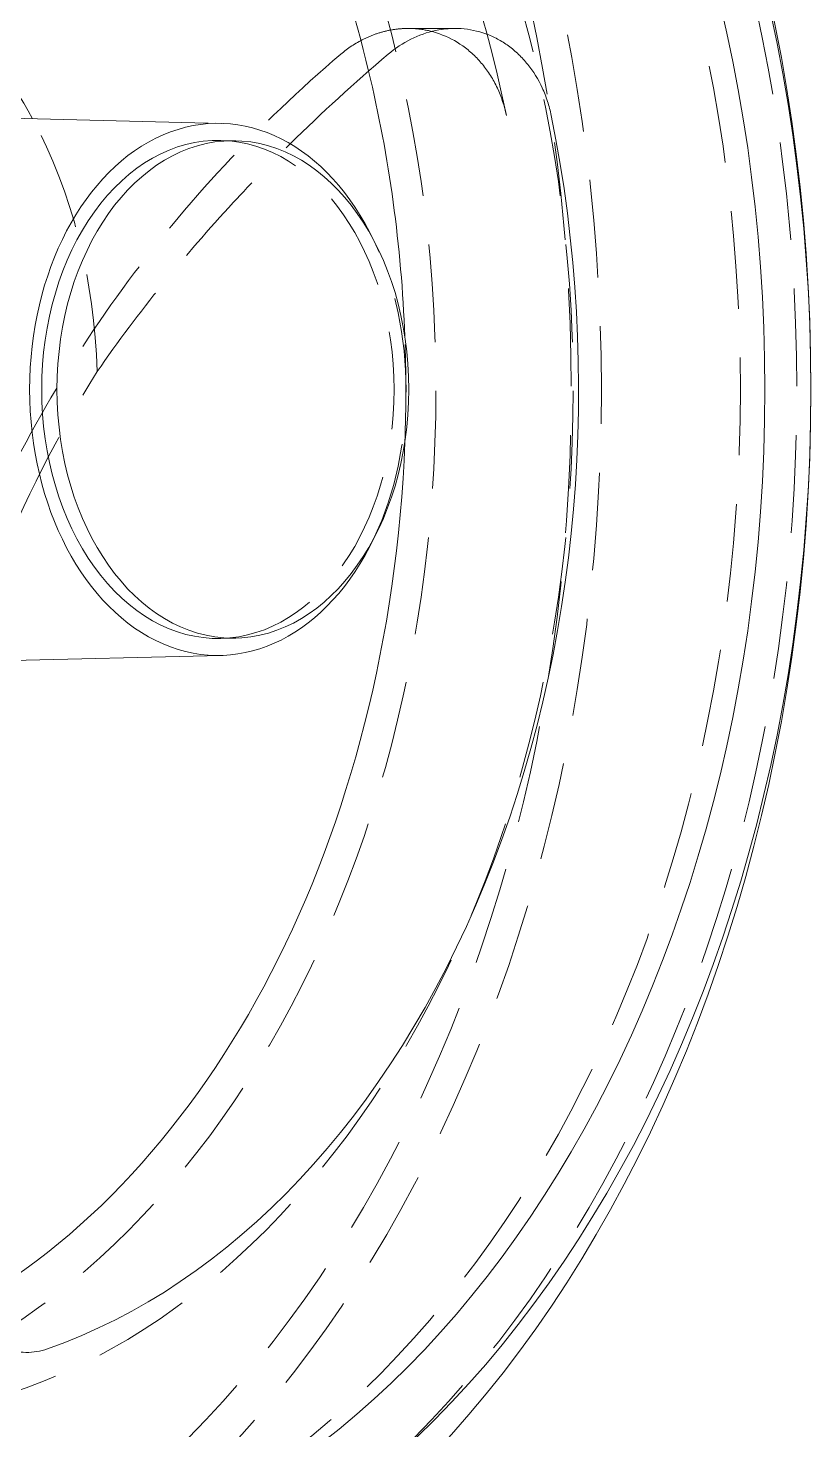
# Model space of a CAD drawing. Header units: millimetres. Extents: x -46397 to 283259, y -8690 to 23983.
# Drawn here: x -33629 to -33589, y 5251.6 to 5323.3 of the extents above; entities that cross this region are included whole.
import ezdxf

# ---------------------------------------------------------------- set-up
doc = ezdxf.new("R2010")
doc.units = ezdxf.units.MM
doc.linetypes.add('HIDDENX2', pattern=[0.75, 0.5, -0.25])

msp = doc.modelspace()

# ---------------------------------------------------------------- linework, layer by layer
at = {"color": 1, "linetype": 'HIDDENX2', "lineweight": 0, "ltscale": 10, "extrusion": (0, 1, 0)}
msp.add_line((-33609.62220624027, 5323.260690174126, -1.499105149169903), (-33607.22585815399, 5323.260712348037, -1.499105149169903), dxfattribs=at)
at = {"color": 2, "linetype": 'Continuous', "lineweight": 0, "ltscale": 10, "extrusion": (0, 1, 0)}
for p, q in [((-33619.1785508826, 5318.407953631427, -1.499105149169903), (-33641.84518056274, 5318.967359072801, -1.499105149169903)), ((-33618.42091683419, 5317.519425458758, -1.499105149169903), (-33619.18927716232, 5317.538388355078, -1.499105149169903)), ((-33618.4206815191, 5292.088782749382, -1.499105149169903), (-33619.18904149618, 5292.069805633469, -1.499105149169903)), ((-33619.1782991239, 5291.200240555775, -1.499105149169903), (-33641.84491844753, 5290.640415636294, -1.499105149169903))]:
    msp.add_line(p, q, dxfattribs=at)
at = {"color": 2, "linetype": 'Continuous', "lineweight": 0, "ltscale": 10}
for centre, major_axis, ratio, start_param, end_param in [((-33637.07172544468, 5304.803931523124, -1.499105149169903), (0.0006286148552983904, -67.93478260767084), 0.707106781171449, -1.570802869802909, 4.712382437376677), ((-33634.71824402425, 5304.803953300386, -1.499105149169903), (0.0005978171597160731, -64.60645726415213), 0.7071067811714491, -1.570802869802909, 4.712382437376677), ((-33634.71824402425, 5304.803953300386, -1.499105149169903), (0.0005670194641337552, -61.27813192063342), 0.7071067811714491, -1.570802869802909, 4.712382437376677), ((-33641.6355929709, 5304.80388929263, -1.499105149169903), (-0.0002110801748012036, 22.81158959885275), 0.7071067811764581, -0.9187853840559201, -0.5634688833778393), ((-33645.47856460763, 5304.803853732857, -1.499105149169903), (-0.000467689429365592, 50.54347826017788), 0.7071067811718525, -1.51741165535448, -1.242929291174159), ((-33619.34635747659, 5304.804095539689, -1.499105149169903), (-0.0001258985280978564, 13.60592941819576), 0.7071067811713728, -0.9805815234962107, 1.57078978378705), ((-33619.34635747659, 5304.804095539689, -1.499105149169903), (-0.0001178510530542021, 12.73623174165032), 0.7071067811718167, -0.01745595141580747, 1.570789783785767), ((-33618.57776314921, 5304.804102651654, -1.499105149169903), (0.0001176754752392663, -12.71725884498736), 0.7071067811714491, -1.570802869802909, 4.712382437376677), ((-33619.34635747659, 5304.804095539689, -1.499105149169903), (0.0001258985375987884, -13.60592941819556), 0.7071067811714113, -1.570802869803238, 0.9805815234921851), ((-33619.34635747659, 5304.804095539696, -1.499105149169903), (0.0001178510256601101, -12.73623174164868), 0.7071067811718155, -1.570802869802223, 0.01745595141523459), ((-33645.47856460758, 5304.803853732871, -1.499105149169903), (0.0004676894632975604, -50.5434782601003), 0.7071067811716892, 0.3621576397684056, 1.517411655355085)]:
    msp.add_ellipse(centre, major_axis=major_axis, ratio=ratio, start_param=start_param, end_param=end_param, dxfattribs=at)
at = {"color": 1, "linetype": 'HIDDENX2', "lineweight": 0, "ltscale": 10}
for centre, major_axis, ratio, start_param, end_param in [((-33647.78434758972, 5304.803832396977, -1.499105149169903), (0.0006286148563038956, -67.93478260767192), 0.7071067811714659, -5.329070518200751e-14, 3.14159265358974), ((-33647.78434758972, 5304.803832396977, -1.499105149169903), (0.0006084991799288422, -65.76086956422536), 0.7071067811714493, -1.570802869802909, 4.712382437376677), ((-33636.25543267901, 5304.803939076456, -1.499105149169903), (0.0006084991799288422, -65.76086956422536), 0.7071067811714493, -1.570802869802909, 4.712382437376677), ((-33636.25543267901, 5304.803939076456, -1.499105149169903), (0.0005707182604582499, -61.67786304708815), 0.7071067811714489, -1.570802869802909, 4.712382437376677), ((-33645.47856460758, 5304.803853732871, -1.499105149169903), (0.0004878051277115513, -52.71739130355257), 0.7071067811714492, -1.570802869802909, 4.712382437376677), ((-33638.46293442893, 5304.803918649976, -1.499105149169903), (0.0004878051277115513, -52.71739130355257), 0.7071067811714492, -1.570802869802909, 4.712382437376677), ((-33638.94084393598, 5304.803914227758, -1.499105149169903), (-0.0004676893433259721, 50.54347826013663), 0.7071067811734508, -1.290062482080161, -0.938173061928363), ((-33645.47856460691, 5304.8038537329, -1.499105149169903), (-0.000467689990269804, 50.54347826005079), 0.7071067811603009, -1.242929291182026, -1.056745617943627), ((-33641.63559297072, 5304.803889292695, -1.499105149169903), (-0.0002110804369048758, 22.81158959877274), 0.7071067811728641, -1.530939305023429, -0.9187853840650816), ((-33619.34635747659, 5304.804095539696, -1.499105149169903), (0.0001178510386987963, -12.73623174165021), 0.7071067811712617, 0.01745595141450612, 3.124136702174627), ((-33619.34635747659, 5304.804095539689, -1.499105149169903), (-0.0001258985297125648, 13.60592941818705), 0.7071067811714453, -2.16101113009762, -0.9805815234958983), ((-33645.47856460761, 5304.803853732886, -1.499105149169903), (-0.0004676894563562239, 50.54347826056658), 0.7071067811659545, -1.624180998234516, -1.517411655355917)]:
    msp.add_ellipse(centre, major_axis=major_axis, ratio=ratio, start_param=start_param, end_param=end_param, dxfattribs=at)
at = {"color": 2, "linetype": 'Continuous', "lineweight": 0, "ltscale": 10, "extrusion": (0, 0, -1)}
msp.add_ellipse((-33636.64863185499, 5304.803935438099, -1.499105149169903), major_axis=(0.0004676894558368616, -50.54347826010763), ratio=0.707106781171547, start_param=-1.851530171507886, end_param=-0.2428518448691765, dxfattribs=at)
at = {"color": 1, "linetype": 'HIDDENX2', "lineweight": 0, "ltscale": 10}
for points, knots in [([(-33608.42266705066, 5323.108607569647, -1.499105149169903), (-33608.71229766264, 5323.183638609818, -1.499105149169903), (-33609.00626465601, 5323.230553699624, -1.499105149169903), (-33609.52354124353, 5323.264692700107, -1.499105149169903), (-33609.74639055609, 5323.264123560813, -1.499105149169903), (-33610.18874320593, 5323.232703174715, -1.499105149169903), (-33610.40794840596, 5323.202120210818, -1.499105149169903), (-33610.84252689393, 5323.112055773704, -1.499105149169903), (-33611.05789998562, 5323.052572787917, -1.499105149169903), (-33611.48475662839, 5322.904276380697, -1.499105149169903), (-33611.69732044941, 5322.814808333084, -1.499105149169903), (-33612.31519377757, 5322.507270428406, -1.499105149169903), (-33612.70428549773, 5322.25015072698, -1.499105149169903), (-33613.06983837557, 5321.939273354207, -1.499105149169903)], [0.00608039790381114, 0.00608039790381114, 0.00608039790381114, 0.00608039790381114, 0.007038072936491614, 0.007038072936491614, 0.007741859715026335, 0.007741859715026335, 0.008445646493561056, 0.008445646493561056, 0.009149433272095777, 0.009149433272095777, 0.0098532200506305, 0.0098532200506305, 0.01126079360769996, 0.01126079360769996, 0.01126079360769996, 0.01126079360769996]), ([(-33613.06983837557, 5321.939273354207, -1.499105149169903), (-33615.17583065621, 5320.148272962858, -1.499105149169903), (-33617.156577915, 5318.254304207428, -1.499105149169903), (-33620.87086530727, 5314.260836356089, -1.499105149169903), (-33622.60441617954, 5312.1613511157, -1.499105149169903), (-33625.82021893888, 5307.751764278723, -1.499105149169903), (-33627.30251957268, 5305.44170492043, -1.499105149169903), (-33630.0035380881, 5300.599596874515, -1.499105149169903), (-33631.19705437262, 5298.112317760143, -1.499105149169903), (-33632.23708639482, 5295.564741118399, -1.499105149169903)], [2.58522515676251e-07, 2.58522515676251e-07, 2.58522515676251e-07, 2.58522515676251e-07, 0.008109401784092722, 0.008109401784092722, 0.01621854504566977, 0.01621854504566977, 0.02432768830724681, 0.02432768830724681, 0.03243683156882386, 0.03243683156882386, 0.03243683156882386, 0.03243683156882386]), ([(-33625.51818208866, 5305.712999749277, -1.499105149169903), (-33624.45902675106, 5307.249035271906, -1.499105149169903), (-33623.34147440079, 5308.734102402467, -1.499105149169903), (-33621.0160520154, 5311.61251335921, -1.499105149169903), (-33619.80797179755, 5313.005771883199, -1.499105149169903), (-33617.61213807286, 5315.383646116355, -1.499105149169903), (-33616.64073765099, 5316.386622773231, -1.499105149169903), (-33615.64829927754, 5317.364716019062, -1.499105149169903)], [1.232249327257819e-06, 1.232249327257819e-06, 1.232249327257819e-06, 1.232249327257819e-06, 0.005373279014266883, 0.005373279014266883, 0.01074532577920651, 0.01074532577920651, 0.01483675475374367, 0.01483675475374367, 0.01483675475374367, 0.01483675475374367]), ([(-33632.41036516508, 5290.873432212607, -1.499105149169903), (-33631.8923424837, 5292.462898800058, -1.499105149169903), (-33630.00794574454, 5297.602100248895, -1.499105149169903), (-33627.53378735702, 5302.465919586105, -1.499105149169903), (-33625.51818208866, 5305.712999749277, -1.499105149169903)], [0.006309487299534567, 0.006309487299534567, 0.006309487299534567, 0.006309487299534567, 0.01121163039398826, 0.02242095294759181, 0.02242095294759181, 0.02242095294759181, 0.02242095294759181])]:
    msp.add_open_spline(points, degree=3, knots=knots, dxfattribs=at)
at = {"color": 2, "linetype": 'Continuous', "lineweight": 0, "ltscale": 10}
for points, knots in [([(-33610.64469549064, 5321.93929579457, -1.499105149169903), (-33610.27935941708, 5322.249220480236, -1.499105149169903), (-33609.89286028799, 5322.505152842484, -1.499105149169903), (-33609.07949161834, 5322.913543133825, -1.499105149169903), (-33608.64902294074, 5323.065335746268, -1.499105149169903), (-33608.00451734323, 5323.201335262364, -1.499105149169903), (-33607.78865930204, 5323.232063061459, -1.499105149169903), (-33607.35482147352, 5323.263921121589, -1.499105149169903), (-33607.13546801354, 5323.264932323439, -1.499105149169903), (-33606.484446909, 5323.221868580014, -1.499105149169903), (-33606.0636006251, 5323.133506396002, -1.499105149169903), (-33605.45162072616, 5322.911355611929, -1.499105149169903), (-33605.24951231982, 5322.821388671432, -1.499105149169903), (-33604.86099326248, 5322.614263760205, -1.499105149169903), (-33604.67421242419, 5322.497252062126, -1.499105149169903), (-33604.31530181198, 5322.23672002333, -1.499105149169903), (-33604.1431713866, 5322.093201335886, -1.499105149169903), (-33603.81392542335, 5321.778842918199, -1.499105149169903), (-33603.65632181375, 5321.607084222373, -1.499105149169903), (-33603.21966194069, 5321.064376281475, -1.499105149169903), (-33602.9715874555, 5320.662719817638, -1.499105149169903), (-33602.66565317062, 5319.998620408306, -1.499105149169903), (-33602.5756793875, 5319.768317411547, -1.499105149169903), (-33602.4225158785, 5319.297468092674, -1.499105149169903), (-33602.35880833252, 5319.05583906166, -1.499105149169903), (-33602.30824700165, 5318.807871718159, -1.499105149169903)], [2.585160842542756e-07, 2.585160842542756e-07, 2.585160842542756e-07, 2.585160842542756e-07, 0.001403454014850613, 0.001403454014850613, 0.002806649513616971, 0.002806649513616971, 0.003508247263000142, 0.003508247263000142, 0.004209845012383313, 0.004209845012383313, 0.005613040511149652, 0.005613040511149652, 0.006314638260532811, 0.006314638260532811, 0.00701623600991597, 0.00701623600991597, 0.007717833759299129, 0.007717833759299129, 0.008419431508682289, 0.008419431508682289, 0.009822627007448594, 0.009822627007448594, 0.01052422475683175, 0.01052422475683175, 0.01122582250621491, 0.01122582250621491, 0.01122582250621491, 0.01122582250621491]), ([(-33604.6004590825, 5318.807850507833, -1.499105149169903), (-33604.70183583173, 5319.3050313132, -1.499105149169903), (-33604.85669490932, 5319.773480799132, -1.499105149169903), (-33605.16616522121, 5320.43468457377, -1.499105149169903), (-33605.28333500693, 5320.649517056397, -1.499105149169903), (-33605.53882029704, 5321.055210294685, -1.499105149169903), (-33605.67707040183, 5321.246537927694, -1.499105149169903), (-33605.97392560034, 5321.606871679493, -1.499105149169903), (-33606.13253205222, 5321.775876327144, -1.499105149169903), (-33606.47039040811, 5322.091237293595, -1.499105149169903), (-33606.64928746303, 5322.236925234461, -1.499105149169903), (-33607.20225028439, 5322.62867751023, -1.499105149169903), (-33607.59770381336, 5322.834765430797, -1.499105149169903), (-33608.15149755323, 5323.031906046231, -1.499105149169903), (-33608.28660379276, 5323.073359335004, -1.499105149169903), (-33608.42266705066, 5323.108607569647, -1.499105149169903)], [2.051511442940995e-07, 2.051511442940995e-07, 2.051511442940995e-07, 2.051511442940995e-07, 0.001407778708213763, 0.001407778708213763, 0.002111565486748495, 0.002111565486748495, 0.002815352265283227, 0.002815352265283227, 0.003519139043817959, 0.003519139043817959, 0.004222925822352691, 0.004222925822352691, 0.005630499379422152, 0.005630499379422152, 0.00608039790381114, 0.00608039790381114, 0.00608039790381114, 0.00608039790381114]), ([(-33628.05380461986, 5255.743677716203, -1.499105149169903), (-33628.40792714384, 5255.61960390946, -1.499105149169903), (-33628.77528676261, 5255.560167873907, -1.499105149169903), (-33629.34560091961, 5255.564450925197, -1.499105149169903), (-33629.5403776577, 5255.581951954485, -1.499105149169903), (-33629.9282364454, 5255.648343747783, -1.499105149169903), (-33630.12135410837, 5255.696939232136, -1.499105149169903), (-33630.50608380673, 5255.824001153024, -1.499105149169903), (-33630.6976955108, 5255.90246940312, -1.499105149169903), (-33631.07947488983, 5256.089734085445, -1.499105149169903), (-33631.26949591916, 5256.198738345093, -1.499105149169903), (-33631.8220129595, 5256.562110114889, -1.499105149169903), (-33632.17258139268, 5256.854697895195, -1.499105149169903), (-33632.83861282982, 5257.541389270579, -1.499105149169903), (-33633.14093276452, 5257.921960707546, -1.499105149169903), (-33633.55086184821, 5258.545282566952, -1.499105149169903), (-33633.68090971034, 5258.763321388334, -1.499105149169903), (-33633.92207197026, 5259.210621833207, -1.499105149169903), (-33634.03284585122, 5259.438915015718, -1.499105149169903), (-33634.23548037939, 5259.904461882866, -1.499105149169903), (-33634.32733943827, 5260.141716309076, -1.499105149169903), (-33634.49198578538, 5260.625265011392, -1.499105149169903), (-33634.5650589619, 5260.872977163092, -1.499105149169903), (-33634.75054496438, 5261.614441166438, -1.499105149169903), (-33634.83119110724, 5262.109278200241, -1.499105149169903), (-33634.86766636798, 5262.604704663691, -1.499105149169903)], [2.030964063928403e-07, 2.030964063928403e-07, 2.030964063928403e-07, 2.030964063928403e-07, 0.001403824578971211, 0.001403824578971211, 0.002105635320253616, 0.002105635320253616, 0.002807446061536023, 0.002807446061536023, 0.003509256802818429, 0.003509256802818429, 0.004211067544100835, 0.004211067544100835, 0.005614689026665638, 0.005614689026665638, 0.00701831050923044, 0.00701831050923044, 0.007720121250512841, 0.007720121250512841, 0.00842193199179524, 0.00842193199179524, 0.009123742733077643, 0.009123742733077643, 0.009825553474360043, 0.009825553474360043, 0.01122917495692487, 0.01122917495692487, 0.01122917495692487, 0.01122917495692487])]:
    msp.add_open_spline(points, degree=3, knots=knots, dxfattribs=at)
msp.add_open_spline([(-33615.64829927754, 5317.364716019062, -1.499105149169903), (-33614.03459422941, 5318.955095886059, -1.499105149169903), (-33612.36526742855, 5320.479687079164, -1.499105149169903), (-33610.64469549064, 5321.93929579457, -1.499105149169903)], degree=3, dxfattribs=at)

doc.saveas('drawing.dxf')
